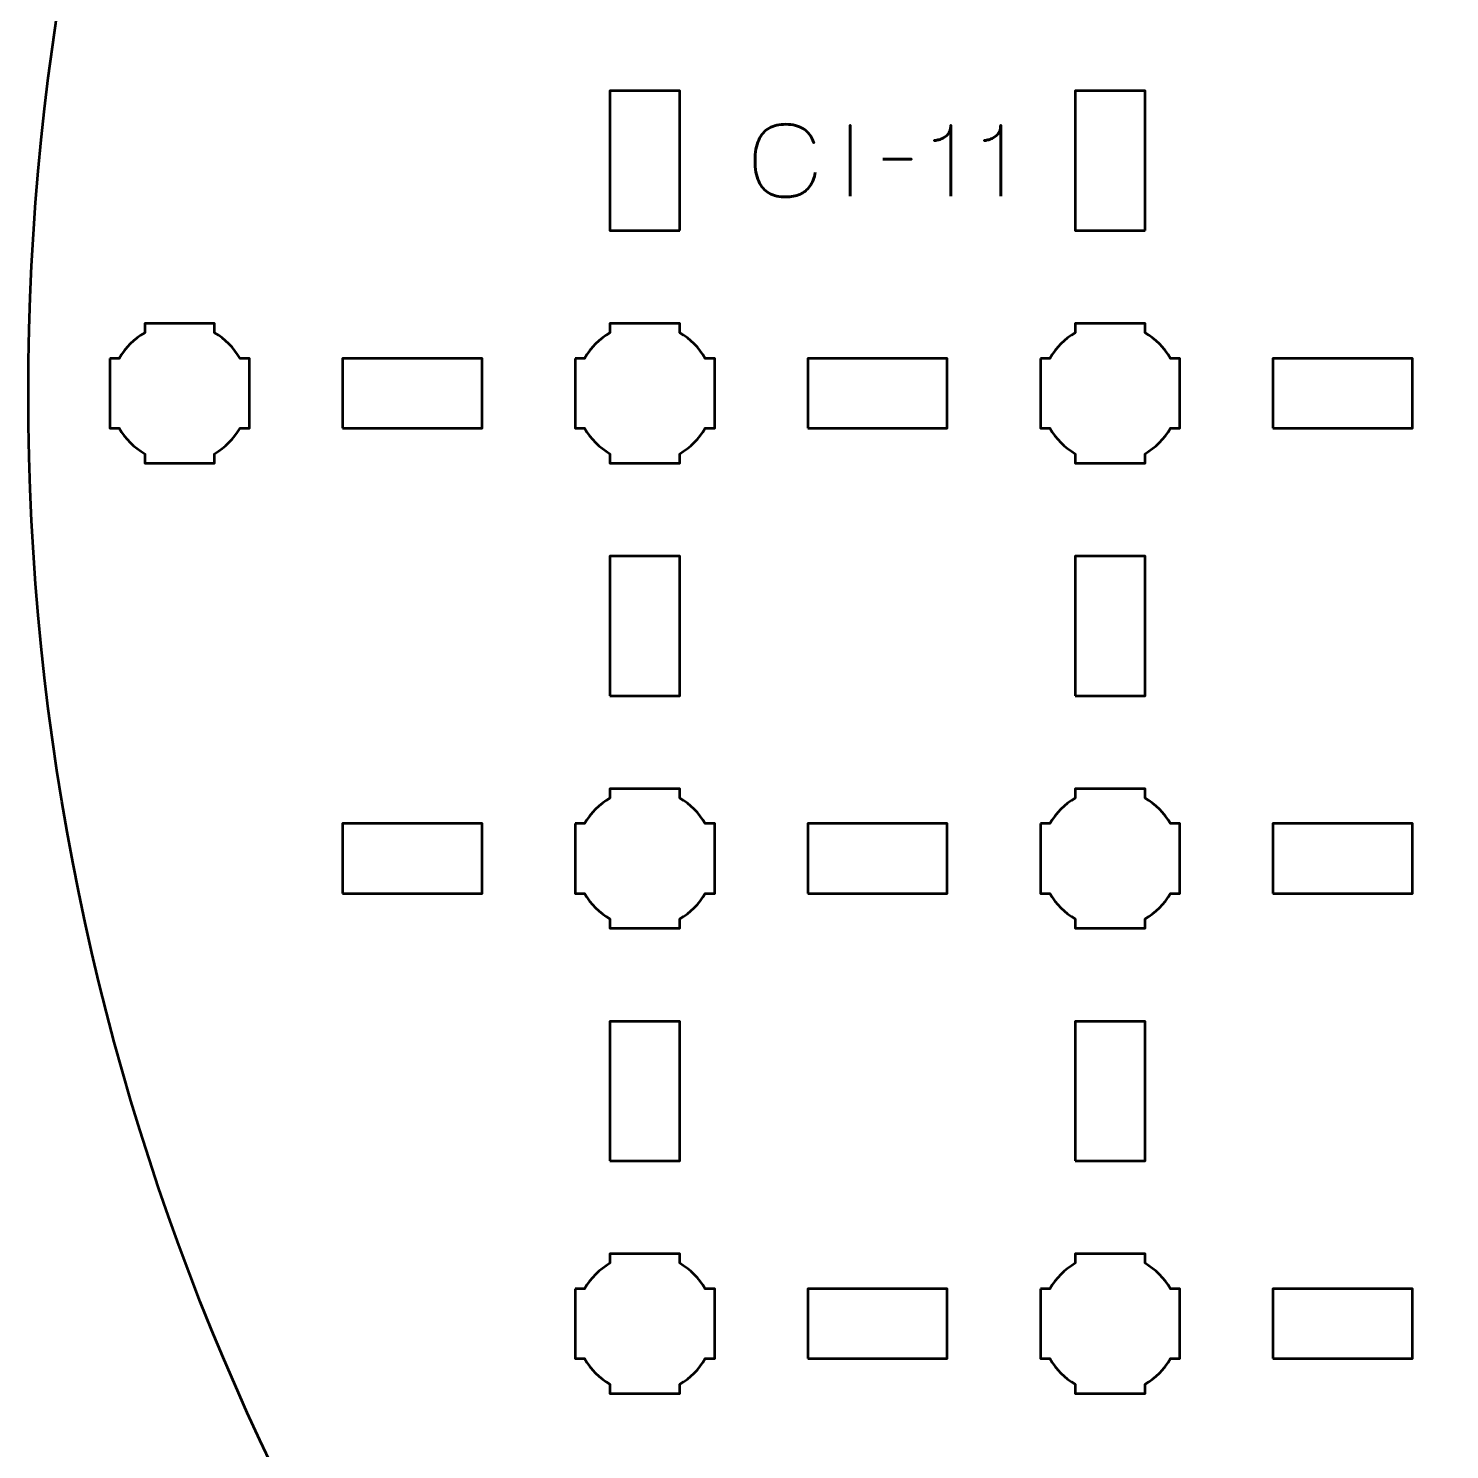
# Model space of a CAD drawing. Header units: centimetres. Extents: x -21.1 to 0.2, y -25.5 to -4.2.
# Drawn here: x -21.15 to -15.04, y -19.39 to -13.28 of the extents above; entities that cross this region are included whole.
import ezdxf

# ---------------------------------------------------------------- set-up
doc = ezdxf.new("R2010")
doc.units = ezdxf.units.CM
doc.header["$MEASUREMENT"] = 0
doc.layers.add('Layer 1', color=7, linetype='Continuous')

msp = doc.modelspace()

# ---------------------------------------------------------------- linework, layer by layer
at = {"layer": 'Layer 1', "lineweight": 53}
for points in [[(-19.8, -15), (-19.2, -15), (-19.2, -14.7), (-19.8, -14.7), (-19.8, -15)], [(-17.8, -15), (-17.2, -15), (-17.2, -14.7), (-17.8, -14.7), (-17.8, -15)], [(-15.8, -15), (-15.2, -15), (-15.2, -14.7), (-15.8, -14.7), (-15.8, -15)], [(-18.65, -16.15), (-18.35, -16.15), (-18.35, -15.55), (-18.65, -15.55), (-18.65, -16.15)], [(-16.65, -16.15), (-16.35, -16.15), (-16.35, -15.55), (-16.65, -15.55), (-16.65, -16.15)], [(-19.8, -17), (-19.2, -17), (-19.2, -16.7), (-19.8, -16.7), (-19.8, -17)], [(-17.8, -17), (-17.2, -17), (-17.2, -16.7), (-17.8, -16.7), (-17.8, -17)], [(-15.8, -17), (-15.2, -17), (-15.2, -16.7), (-15.8, -16.7), (-15.8, -17)], [(-18.65, -18.15), (-18.35, -18.15), (-18.35, -17.55), (-18.65, -17.55), (-18.65, -18.15)], [(-16.65, -18.15), (-16.35, -18.15), (-16.35, -17.55), (-16.65, -17.55), (-16.65, -18.15)], [(-17.8, -19), (-17.2, -19), (-17.2, -18.7), (-17.8, -18.7), (-17.8, -19)], [(-15.8, -19), (-15.2, -19), (-15.2, -18.7), (-15.8, -18.7), (-15.8, -19)]]:
    msp.add_lwpolyline(points, close=True, dxfattribs=at)
at = {"layer": 'Layer 1', "color": 250, "lineweight": 53}
msp.add_ellipse((-10.5, -14.85), major_axis=(0, 10.65), ratio=1, dxfattribs=at)
at = {"layer": 'Layer 1', "lineweight": 53}
for points, knots in [([(-18.35002, -14.15), (-18.35002, -14.15), (-18.65002, -14.15), (-18.65002, -14.15), (-18.65002, -14.15), (-18.65002, -14.15), (-18.65002, -13.55), (-18.65002, -13.55), (-18.65002, -13.55), (-18.65002, -13.55), (-18.35002, -13.55), (-18.35002, -13.55), (-18.35002, -13.55), (-18.35002, -13.55), (-18.35002, -14.15), (-18.35002, -14.15)], [0, 0, 0, 0, 0.25, 0.25, 0.25, 0.25, 0.5, 0.5, 0.5, 0.5, 0.75, 0.75, 0.75, 0.75, 1, 1, 1, 1]), ([(-16.35002, -14.15), (-16.35002, -14.15), (-16.65002, -14.15), (-16.65002, -14.15), (-16.65002, -14.15), (-16.65002, -14.15), (-16.65002, -13.55), (-16.65002, -13.55), (-16.65002, -13.55), (-16.65002, -13.55), (-16.35002, -13.55), (-16.35002, -13.55), (-16.35002, -13.55), (-16.35002, -13.55), (-16.35002, -14.15), (-16.35002, -14.15)], [0, 0, 0, 0, 0.25, 0.25, 0.25, 0.25, 0.5, 0.5, 0.5, 0.5, 0.75, 0.75, 0.75, 0.75, 1, 1, 1, 1]), ([(-20.8, -14.7), (-20.8, -14.7), (-20.75985, -14.7), (-20.75985, -14.7), (-20.75985, -14.7), (-20.7335, -14.65447), (-20.69553, -14.6165), (-20.65, -14.59015), (-20.65, -14.59015), (-20.65, -14.59015), (-20.65, -14.55), (-20.65, -14.55), (-20.65, -14.55), (-20.65, -14.55), (-20.5, -14.55), (-20.5, -14.55), (-20.5, -14.55), (-20.5, -14.55), (-20.35, -14.55), (-20.35, -14.55), (-20.35, -14.55), (-20.35, -14.55), (-20.35, -14.59015), (-20.35, -14.59015), (-20.35, -14.59015), (-20.30447, -14.6165), (-20.2665, -14.65447), (-20.24015, -14.7), (-20.24015, -14.7), (-20.24015, -14.7), (-20.2, -14.7), (-20.2, -14.7), (-20.2, -14.7), (-20.2, -14.7), (-20.2, -14.85), (-20.2, -14.85), (-20.2, -14.85), (-20.2, -14.85), (-20.2, -15), (-20.2, -15), (-20.2, -15), (-20.2, -15), (-20.24015, -15), (-20.24015, -15), (-20.24015, -15), (-20.2665, -15.04553), (-20.30447, -15.0835), (-20.35, -15.10985), (-20.35, -15.10985), (-20.35, -15.10985), (-20.35, -15.15), (-20.35, -15.15), (-20.35, -15.15), (-20.35, -15.15), (-20.5, -15.15), (-20.5, -15.15), (-20.5, -15.15), (-20.5, -15.15), (-20.65, -15.15), (-20.65, -15.15), (-20.65, -15.15), (-20.65, -15.15), (-20.65, -15.10985), (-20.65, -15.10985), (-20.65, -15.10985), (-20.69553, -15.0835), (-20.7335, -15.04553), (-20.75985, -15), (-20.75985, -15), (-20.75985, -15), (-20.8, -15), (-20.8, -15), (-20.8, -15), (-20.8, -15), (-20.8, -14.85), (-20.8, -14.85), (-20.8, -14.85), (-20.8, -14.85), (-20.8, -14.7), (-20.8, -14.7)], [0, 0, 0, 0, 0.05, 0.05, 0.05, 0.05, 0.1, 0.1, 0.1, 0.1, 0.15, 0.15, 0.15, 0.15, 0.2, 0.2, 0.2, 0.2, 0.25, 0.25, 0.25, 0.25, 0.3, 0.3, 0.3, 0.3, 0.35, 0.35, 0.35, 0.35, 0.4, 0.4, 0.4, 0.4, 0.45, 0.45, 0.45, 0.45, 0.5, 0.5, 0.5, 0.5, 0.55, 0.55, 0.55, 0.55, 0.6, 0.6, 0.6, 0.6, 0.65, 0.65, 0.65, 0.65, 0.7, 0.7, 0.7, 0.7, 0.75, 0.75, 0.75, 0.75, 0.8, 0.8, 0.8, 0.8, 0.85, 0.85, 0.85, 0.85, 0.9, 0.9, 0.9, 0.9, 0.95, 0.95, 0.95, 0.95, 1, 1, 1, 1]), ([(-18.8, -14.7), (-18.8, -14.7), (-18.75985, -14.7), (-18.75985, -14.7), (-18.75985, -14.7), (-18.7335, -14.65447), (-18.69553, -14.6165), (-18.65, -14.59015), (-18.65, -14.59015), (-18.65, -14.59015), (-18.65, -14.55), (-18.65, -14.55), (-18.65, -14.55), (-18.65, -14.55), (-18.5, -14.55), (-18.5, -14.55), (-18.5, -14.55), (-18.5, -14.55), (-18.35, -14.55), (-18.35, -14.55), (-18.35, -14.55), (-18.35, -14.55), (-18.35, -14.59015), (-18.35, -14.59015), (-18.35, -14.59015), (-18.30447, -14.6165), (-18.2665, -14.65447), (-18.24015, -14.7), (-18.24015, -14.7), (-18.24015, -14.7), (-18.2, -14.7), (-18.2, -14.7), (-18.2, -14.7), (-18.2, -14.7), (-18.2, -14.85), (-18.2, -14.85), (-18.2, -14.85), (-18.2, -14.85), (-18.2, -15), (-18.2, -15), (-18.2, -15), (-18.2, -15), (-18.24015, -15), (-18.24015, -15), (-18.24015, -15), (-18.2665, -15.04553), (-18.30447, -15.0835), (-18.35, -15.10985), (-18.35, -15.10985), (-18.35, -15.10985), (-18.35, -15.15), (-18.35, -15.15), (-18.35, -15.15), (-18.35, -15.15), (-18.5, -15.15), (-18.5, -15.15), (-18.5, -15.15), (-18.5, -15.15), (-18.65, -15.15), (-18.65, -15.15), (-18.65, -15.15), (-18.65, -15.15), (-18.65, -15.10985), (-18.65, -15.10985), (-18.65, -15.10985), (-18.69553, -15.0835), (-18.7335, -15.04553), (-18.75985, -15), (-18.75985, -15), (-18.75985, -15), (-18.8, -15), (-18.8, -15), (-18.8, -15), (-18.8, -15), (-18.8, -14.85), (-18.8, -14.85), (-18.8, -14.85), (-18.8, -14.85), (-18.8, -14.7), (-18.8, -14.7)], [0, 0, 0, 0, 0.05, 0.05, 0.05, 0.05, 0.1, 0.1, 0.1, 0.1, 0.15, 0.15, 0.15, 0.15, 0.2, 0.2, 0.2, 0.2, 0.25, 0.25, 0.25, 0.25, 0.3, 0.3, 0.3, 0.3, 0.35, 0.35, 0.35, 0.35, 0.4, 0.4, 0.4, 0.4, 0.45, 0.45, 0.45, 0.45, 0.5, 0.5, 0.5, 0.5, 0.55, 0.55, 0.55, 0.55, 0.6, 0.6, 0.6, 0.6, 0.65, 0.65, 0.65, 0.65, 0.7, 0.7, 0.7, 0.7, 0.75, 0.75, 0.75, 0.75, 0.8, 0.8, 0.8, 0.8, 0.85, 0.85, 0.85, 0.85, 0.9, 0.9, 0.9, 0.9, 0.95, 0.95, 0.95, 0.95, 1, 1, 1, 1]), ([(-16.8, -14.7), (-16.8, -14.7), (-16.75985, -14.7), (-16.75985, -14.7), (-16.75985, -14.7), (-16.7335, -14.65447), (-16.69553, -14.6165), (-16.65, -14.59015), (-16.65, -14.59015), (-16.65, -14.59015), (-16.65, -14.55), (-16.65, -14.55), (-16.65, -14.55), (-16.65, -14.55), (-16.5, -14.55), (-16.5, -14.55), (-16.5, -14.55), (-16.5, -14.55), (-16.35, -14.55), (-16.35, -14.55), (-16.35, -14.55), (-16.35, -14.55), (-16.35, -14.59015), (-16.35, -14.59015), (-16.35, -14.59015), (-16.30447, -14.6165), (-16.2665, -14.65447), (-16.24015, -14.7), (-16.24015, -14.7), (-16.24015, -14.7), (-16.2, -14.7), (-16.2, -14.7), (-16.2, -14.7), (-16.2, -14.7), (-16.2, -14.85), (-16.2, -14.85), (-16.2, -14.85), (-16.2, -14.85), (-16.2, -15), (-16.2, -15), (-16.2, -15), (-16.2, -15), (-16.24015, -15), (-16.24015, -15), (-16.24015, -15), (-16.2665, -15.04553), (-16.30447, -15.0835), (-16.35, -15.10985), (-16.35, -15.10985), (-16.35, -15.10985), (-16.35, -15.15), (-16.35, -15.15), (-16.35, -15.15), (-16.35, -15.15), (-16.5, -15.15), (-16.5, -15.15), (-16.5, -15.15), (-16.5, -15.15), (-16.65, -15.15), (-16.65, -15.15), (-16.65, -15.15), (-16.65, -15.15), (-16.65, -15.10985), (-16.65, -15.10985), (-16.65, -15.10985), (-16.69553, -15.0835), (-16.7335, -15.04553), (-16.75985, -15), (-16.75985, -15), (-16.75985, -15), (-16.8, -15), (-16.8, -15), (-16.8, -15), (-16.8, -15), (-16.8, -14.85), (-16.8, -14.85), (-16.8, -14.85), (-16.8, -14.85), (-16.8, -14.7), (-16.8, -14.7)], [0, 0, 0, 0, 0.05, 0.05, 0.05, 0.05, 0.1, 0.1, 0.1, 0.1, 0.15, 0.15, 0.15, 0.15, 0.2, 0.2, 0.2, 0.2, 0.25, 0.25, 0.25, 0.25, 0.3, 0.3, 0.3, 0.3, 0.35, 0.35, 0.35, 0.35, 0.4, 0.4, 0.4, 0.4, 0.45, 0.45, 0.45, 0.45, 0.5, 0.5, 0.5, 0.5, 0.55, 0.55, 0.55, 0.55, 0.6, 0.6, 0.6, 0.6, 0.65, 0.65, 0.65, 0.65, 0.7, 0.7, 0.7, 0.7, 0.75, 0.75, 0.75, 0.75, 0.8, 0.8, 0.8, 0.8, 0.85, 0.85, 0.85, 0.85, 0.9, 0.9, 0.9, 0.9, 0.95, 0.95, 0.95, 0.95, 1, 1, 1, 1]), ([(-18.8, -16.7), (-18.8, -16.7), (-18.75985, -16.7), (-18.75985, -16.7), (-18.75985, -16.7), (-18.7335, -16.65447), (-18.69553, -16.6165), (-18.65, -16.59015), (-18.65, -16.59015), (-18.65, -16.59015), (-18.65, -16.55), (-18.65, -16.55), (-18.65, -16.55), (-18.65, -16.55), (-18.5, -16.55), (-18.5, -16.55), (-18.5, -16.55), (-18.5, -16.55), (-18.35, -16.55), (-18.35, -16.55), (-18.35, -16.55), (-18.35, -16.55), (-18.35, -16.59015), (-18.35, -16.59015), (-18.35, -16.59015), (-18.30447, -16.6165), (-18.2665, -16.65447), (-18.24015, -16.7), (-18.24015, -16.7), (-18.24015, -16.7), (-18.2, -16.7), (-18.2, -16.7), (-18.2, -16.7), (-18.2, -16.7), (-18.2, -16.85), (-18.2, -16.85), (-18.2, -16.85), (-18.2, -16.85), (-18.2, -17), (-18.2, -17), (-18.2, -17), (-18.2, -17), (-18.24015, -17), (-18.24015, -17), (-18.24015, -17), (-18.2665, -17.04553), (-18.30447, -17.0835), (-18.35, -17.10985), (-18.35, -17.10985), (-18.35, -17.10985), (-18.35, -17.15), (-18.35, -17.15), (-18.35, -17.15), (-18.35, -17.15), (-18.5, -17.15), (-18.5, -17.15), (-18.5, -17.15), (-18.5, -17.15), (-18.65, -17.15), (-18.65, -17.15), (-18.65, -17.15), (-18.65, -17.15), (-18.65, -17.10985), (-18.65, -17.10985), (-18.65, -17.10985), (-18.69553, -17.0835), (-18.7335, -17.04553), (-18.75985, -17), (-18.75985, -17), (-18.75985, -17), (-18.8, -17), (-18.8, -17), (-18.8, -17), (-18.8, -17), (-18.8, -16.85), (-18.8, -16.85), (-18.8, -16.85), (-18.8, -16.85), (-18.8, -16.7), (-18.8, -16.7)], [0, 0, 0, 0, 0.05, 0.05, 0.05, 0.05, 0.1, 0.1, 0.1, 0.1, 0.15, 0.15, 0.15, 0.15, 0.2, 0.2, 0.2, 0.2, 0.25, 0.25, 0.25, 0.25, 0.3, 0.3, 0.3, 0.3, 0.35, 0.35, 0.35, 0.35, 0.4, 0.4, 0.4, 0.4, 0.45, 0.45, 0.45, 0.45, 0.5, 0.5, 0.5, 0.5, 0.55, 0.55, 0.55, 0.55, 0.6, 0.6, 0.6, 0.6, 0.65, 0.65, 0.65, 0.65, 0.7, 0.7, 0.7, 0.7, 0.75, 0.75, 0.75, 0.75, 0.8, 0.8, 0.8, 0.8, 0.85, 0.85, 0.85, 0.85, 0.9, 0.9, 0.9, 0.9, 0.95, 0.95, 0.95, 0.95, 1, 1, 1, 1]), ([(-16.8, -16.7), (-16.8, -16.7), (-16.75985, -16.7), (-16.75985, -16.7), (-16.75985, -16.7), (-16.7335, -16.65447), (-16.69553, -16.6165), (-16.65, -16.59015), (-16.65, -16.59015), (-16.65, -16.59015), (-16.65, -16.55), (-16.65, -16.55), (-16.65, -16.55), (-16.65, -16.55), (-16.5, -16.55), (-16.5, -16.55), (-16.5, -16.55), (-16.5, -16.55), (-16.35, -16.55), (-16.35, -16.55), (-16.35, -16.55), (-16.35, -16.55), (-16.35, -16.59015), (-16.35, -16.59015), (-16.35, -16.59015), (-16.30447, -16.6165), (-16.2665, -16.65447), (-16.24015, -16.7), (-16.24015, -16.7), (-16.24015, -16.7), (-16.2, -16.7), (-16.2, -16.7), (-16.2, -16.7), (-16.2, -16.7), (-16.2, -16.85), (-16.2, -16.85), (-16.2, -16.85), (-16.2, -16.85), (-16.2, -17), (-16.2, -17), (-16.2, -17), (-16.2, -17), (-16.24015, -17), (-16.24015, -17), (-16.24015, -17), (-16.2665, -17.04553), (-16.30447, -17.0835), (-16.35, -17.10985), (-16.35, -17.10985), (-16.35, -17.10985), (-16.35, -17.15), (-16.35, -17.15), (-16.35, -17.15), (-16.35, -17.15), (-16.5, -17.15), (-16.5, -17.15), (-16.5, -17.15), (-16.5, -17.15), (-16.65, -17.15), (-16.65, -17.15), (-16.65, -17.15), (-16.65, -17.15), (-16.65, -17.10985), (-16.65, -17.10985), (-16.65, -17.10985), (-16.69553, -17.0835), (-16.7335, -17.04553), (-16.75985, -17), (-16.75985, -17), (-16.75985, -17), (-16.8, -17), (-16.8, -17), (-16.8, -17), (-16.8, -17), (-16.8, -16.85), (-16.8, -16.85), (-16.8, -16.85), (-16.8, -16.85), (-16.8, -16.7), (-16.8, -16.7)], [0, 0, 0, 0, 0.05, 0.05, 0.05, 0.05, 0.1, 0.1, 0.1, 0.1, 0.15, 0.15, 0.15, 0.15, 0.2, 0.2, 0.2, 0.2, 0.25, 0.25, 0.25, 0.25, 0.3, 0.3, 0.3, 0.3, 0.35, 0.35, 0.35, 0.35, 0.4, 0.4, 0.4, 0.4, 0.45, 0.45, 0.45, 0.45, 0.5, 0.5, 0.5, 0.5, 0.55, 0.55, 0.55, 0.55, 0.6, 0.6, 0.6, 0.6, 0.65, 0.65, 0.65, 0.65, 0.7, 0.7, 0.7, 0.7, 0.75, 0.75, 0.75, 0.75, 0.8, 0.8, 0.8, 0.8, 0.85, 0.85, 0.85, 0.85, 0.9, 0.9, 0.9, 0.9, 0.95, 0.95, 0.95, 0.95, 1, 1, 1, 1]), ([(-18.8, -18.7), (-18.8, -18.7), (-18.75985, -18.7), (-18.75985, -18.7), (-18.75985, -18.7), (-18.7335, -18.65447), (-18.69553, -18.6165), (-18.65, -18.59015), (-18.65, -18.59015), (-18.65, -18.59015), (-18.65, -18.55), (-18.65, -18.55), (-18.65, -18.55), (-18.65, -18.55), (-18.5, -18.55), (-18.5, -18.55), (-18.5, -18.55), (-18.5, -18.55), (-18.35, -18.55), (-18.35, -18.55), (-18.35, -18.55), (-18.35, -18.55), (-18.35, -18.59015), (-18.35, -18.59015), (-18.35, -18.59015), (-18.30447, -18.6165), (-18.2665, -18.65447), (-18.24015, -18.7), (-18.24015, -18.7), (-18.24015, -18.7), (-18.2, -18.7), (-18.2, -18.7), (-18.2, -18.7), (-18.2, -18.7), (-18.2, -18.85), (-18.2, -18.85), (-18.2, -18.85), (-18.2, -18.85), (-18.2, -19), (-18.2, -19), (-18.2, -19), (-18.2, -19), (-18.24015, -19), (-18.24015, -19), (-18.24015, -19), (-18.2665, -19.04553), (-18.30447, -19.0835), (-18.35, -19.10985), (-18.35, -19.10985), (-18.35, -19.10985), (-18.35, -19.15), (-18.35, -19.15), (-18.35, -19.15), (-18.35, -19.15), (-18.5, -19.15), (-18.5, -19.15), (-18.5, -19.15), (-18.5, -19.15), (-18.65, -19.15), (-18.65, -19.15), (-18.65, -19.15), (-18.65, -19.15), (-18.65, -19.10985), (-18.65, -19.10985), (-18.65, -19.10985), (-18.69553, -19.0835), (-18.7335, -19.04553), (-18.75985, -19), (-18.75985, -19), (-18.75985, -19), (-18.8, -19), (-18.8, -19), (-18.8, -19), (-18.8, -19), (-18.8, -18.85), (-18.8, -18.85), (-18.8, -18.85), (-18.8, -18.85), (-18.8, -18.7), (-18.8, -18.7)], [0, 0, 0, 0, 0.05, 0.05, 0.05, 0.05, 0.1, 0.1, 0.1, 0.1, 0.15, 0.15, 0.15, 0.15, 0.2, 0.2, 0.2, 0.2, 0.25, 0.25, 0.25, 0.25, 0.3, 0.3, 0.3, 0.3, 0.35, 0.35, 0.35, 0.35, 0.4, 0.4, 0.4, 0.4, 0.45, 0.45, 0.45, 0.45, 0.5, 0.5, 0.5, 0.5, 0.55, 0.55, 0.55, 0.55, 0.6, 0.6, 0.6, 0.6, 0.65, 0.65, 0.65, 0.65, 0.7, 0.7, 0.7, 0.7, 0.75, 0.75, 0.75, 0.75, 0.8, 0.8, 0.8, 0.8, 0.85, 0.85, 0.85, 0.85, 0.9, 0.9, 0.9, 0.9, 0.95, 0.95, 0.95, 0.95, 1, 1, 1, 1]), ([(-16.8, -18.7), (-16.8, -18.7), (-16.75985, -18.7), (-16.75985, -18.7), (-16.75985, -18.7), (-16.7335, -18.65447), (-16.69553, -18.6165), (-16.65, -18.59015), (-16.65, -18.59015), (-16.65, -18.59015), (-16.65, -18.55), (-16.65, -18.55), (-16.65, -18.55), (-16.65, -18.55), (-16.5, -18.55), (-16.5, -18.55), (-16.5, -18.55), (-16.5, -18.55), (-16.35, -18.55), (-16.35, -18.55), (-16.35, -18.55), (-16.35, -18.55), (-16.35, -18.59015), (-16.35, -18.59015), (-16.35, -18.59015), (-16.30447, -18.6165), (-16.2665, -18.65447), (-16.24015, -18.7), (-16.24015, -18.7), (-16.24015, -18.7), (-16.2, -18.7), (-16.2, -18.7), (-16.2, -18.7), (-16.2, -18.7), (-16.2, -18.85), (-16.2, -18.85), (-16.2, -18.85), (-16.2, -18.85), (-16.2, -19), (-16.2, -19), (-16.2, -19), (-16.2, -19), (-16.24015, -19), (-16.24015, -19), (-16.24015, -19), (-16.2665, -19.04553), (-16.30447, -19.0835), (-16.35, -19.10985), (-16.35, -19.10985), (-16.35, -19.10985), (-16.35, -19.15), (-16.35, -19.15), (-16.35, -19.15), (-16.35, -19.15), (-16.5, -19.15), (-16.5, -19.15), (-16.5, -19.15), (-16.5, -19.15), (-16.65, -19.15), (-16.65, -19.15), (-16.65, -19.15), (-16.65, -19.15), (-16.65, -19.10985), (-16.65, -19.10985), (-16.65, -19.10985), (-16.69553, -19.0835), (-16.7335, -19.04553), (-16.75985, -19), (-16.75985, -19), (-16.75985, -19), (-16.8, -19), (-16.8, -19), (-16.8, -19), (-16.8, -19), (-16.8, -18.85), (-16.8, -18.85), (-16.8, -18.85), (-16.8, -18.85), (-16.8, -18.7), (-16.8, -18.7)], [0, 0, 0, 0, 0.05, 0.05, 0.05, 0.05, 0.1, 0.1, 0.1, 0.1, 0.15, 0.15, 0.15, 0.15, 0.2, 0.2, 0.2, 0.2, 0.25, 0.25, 0.25, 0.25, 0.3, 0.3, 0.3, 0.3, 0.35, 0.35, 0.35, 0.35, 0.4, 0.4, 0.4, 0.4, 0.45, 0.45, 0.45, 0.45, 0.5, 0.5, 0.5, 0.5, 0.55, 0.55, 0.55, 0.55, 0.6, 0.6, 0.6, 0.6, 0.65, 0.65, 0.65, 0.65, 0.7, 0.7, 0.7, 0.7, 0.75, 0.75, 0.75, 0.75, 0.8, 0.8, 0.8, 0.8, 0.85, 0.85, 0.85, 0.85, 0.9, 0.9, 0.9, 0.9, 0.95, 0.95, 0.95, 0.95, 1, 1, 1, 1])]:
    msp.add_open_spline(points, degree=3, knots=knots, dxfattribs=at)
at = {"layer": 'Layer 1', "color": 5, "lineweight": 53}
for points, knots in [([(-17.76731, -13.90037), (-17.77183, -13.92457), (-17.77973, -13.94453), (-17.7908, -13.9602), (-17.7908, -13.9602), (-17.80195, -13.97579), (-17.8162, -13.98736), (-17.83356, -13.99491), (-17.83356, -13.99491), (-17.85084, -14.00246), (-17.87116, -14.00627), (-17.89431, -14.0062), (-17.89431, -14.0062), (-17.92246, -14.00627), (-17.94637, -14.00083), (-17.96599, -13.98976), (-17.96599, -13.98976), (-17.9856, -13.97875), (-18.00056, -13.96175), (-18.01086, -13.93868), (-18.01086, -13.93868), (-18.02116, -13.91561), (-18.02631, -13.88604), (-18.02638, -13.84999), (-18.02638, -13.84999), (-18.02631, -13.81408), (-18.02116, -13.78459), (-18.01086, -13.76152), (-18.01086, -13.76152), (-18.00056, -13.73845), (-17.9856, -13.72137), (-17.96599, -13.7103), (-17.96599, -13.7103), (-17.94637, -13.69922), (-17.92246, -13.69372), (-17.89431, -13.69379), (-17.89431, -13.69379), (-17.86418, -13.69372), (-17.83892, -13.70014), (-17.8186, -13.71305), (-17.8186, -13.71305), (-17.79835, -13.72596), (-17.78347, -13.74593), (-17.77408, -13.77295), (-17.77408, -13.77295), (-17.78347, -13.74593), (-17.79835, -13.72596), (-17.8186, -13.71305), (-17.8186, -13.71305), (-17.83892, -13.70014), (-17.86418, -13.69372), (-17.89431, -13.69379), (-17.89431, -13.69379), (-17.92246, -13.69372), (-17.94637, -13.69922), (-17.96599, -13.7103), (-17.96599, -13.7103), (-17.9856, -13.72137), (-18.00056, -13.73845), (-18.01086, -13.76152), (-18.01086, -13.76152), (-18.02116, -13.78459), (-18.02631, -13.81408), (-18.02638, -13.84999), (-18.02638, -13.84999), (-18.02631, -13.88604), (-18.02116, -13.91561), (-18.01086, -13.93868), (-18.01086, -13.93868), (-18.00056, -13.96175), (-17.9856, -13.97875), (-17.96599, -13.98976), (-17.96599, -13.98976), (-17.94637, -14.00083), (-17.92246, -14.00627), (-17.89431, -14.0062), (-17.89431, -14.0062), (-17.87116, -14.00627), (-17.85084, -14.00246), (-17.83356, -13.99491), (-17.83356, -13.99491), (-17.8162, -13.98736), (-17.80195, -13.97579), (-17.7908, -13.9602), (-17.7908, -13.9602), (-17.77973, -13.94453), (-17.77183, -13.92457), (-17.76731, -13.90037)], [0, 0, 0, 0, 0.0454545, 0.0454545, 0.0454545, 0.0454545, 0.0909091, 0.0909091, 0.0909091, 0.0909091, 0.1363636, 0.1363636, 0.1363636, 0.1363636, 0.1818182, 0.1818182, 0.1818182, 0.1818182, 0.2272727, 0.2272727, 0.2272727, 0.2272727, 0.2727273, 0.2727273, 0.2727273, 0.2727273, 0.3181818, 0.3181818, 0.3181818, 0.3181818, 0.3636364, 0.3636364, 0.3636364, 0.3636364, 0.4090909, 0.4090909, 0.4090909, 0.4090909, 0.4545455, 0.4545455, 0.4545455, 0.4545455, 0.5, 0.5, 0.5, 0.5, 0.5454545, 0.5454545, 0.5454545, 0.5454545, 0.5909091, 0.5909091, 0.5909091, 0.5909091, 0.6363636, 0.6363636, 0.6363636, 0.6363636, 0.6818182, 0.6818182, 0.6818182, 0.6818182, 0.7272727, 0.7272727, 0.7272727, 0.7272727, 0.7727273, 0.7727273, 0.7727273, 0.7727273, 0.8181818, 0.8181818, 0.8181818, 0.8181818, 0.8636364, 0.8636364, 0.8636364, 0.8636364, 0.9090909, 0.9090909, 0.9090909, 0.9090909, 0.9545455, 0.9545455, 0.9545455, 0.9545455, 1, 1, 1, 1]), ([(-17.61745, -14.00281), (-17.61745, -14.00281), (-17.61745, -13.6976), (-17.61745, -13.6976), (-17.61745, -13.6976), (-17.61745, -13.6976), (-17.61745, -14.00281), (-17.61745, -14.00281)], [0, 0, 0, 0, 0.5, 0.5, 0.5, 0.5, 1, 1, 1, 1]), ([(-17.1844, -14.00281), (-17.1844, -14.00281), (-17.1844, -13.6976), (-17.1844, -13.6976), (-17.1844, -13.6976), (-17.18447, -13.70797), (-17.1863, -13.71686), (-17.18983, -13.72427), (-17.18983, -13.72427), (-17.19329, -13.73174), (-17.19787, -13.73788), (-17.20352, -13.74282), (-17.20352, -13.74282), (-17.20916, -13.74776), (-17.21523, -13.75171), (-17.22172, -13.75467), (-17.22172, -13.75467), (-17.22821, -13.75757), (-17.23449, -13.75975), (-17.24056, -13.76109), (-17.24056, -13.76109), (-17.2467, -13.76251), (-17.25192, -13.76335), (-17.25636, -13.76363), (-17.25636, -13.76363), (-17.25192, -13.76335), (-17.2467, -13.76251), (-17.24056, -13.76109), (-17.24056, -13.76109), (-17.23449, -13.75975), (-17.22821, -13.75757), (-17.22172, -13.75467), (-17.22172, -13.75467), (-17.21523, -13.75171), (-17.20916, -13.74776), (-17.20352, -13.74282), (-17.20352, -13.74282), (-17.19787, -13.73788), (-17.19329, -13.73174), (-17.18983, -13.72427), (-17.18983, -13.72427), (-17.1863, -13.71686), (-17.18447, -13.70797), (-17.1844, -13.6976), (-17.1844, -13.6976), (-17.1844, -13.6976), (-17.1844, -14.00281), (-17.1844, -14.00281)], [0, 0, 0, 0, 0.0833333, 0.0833333, 0.0833333, 0.0833333, 0.1666667, 0.1666667, 0.1666667, 0.1666667, 0.25, 0.25, 0.25, 0.25, 0.3333333, 0.3333333, 0.3333333, 0.3333333, 0.4166667, 0.4166667, 0.4166667, 0.4166667, 0.5, 0.5, 0.5, 0.5, 0.5833333, 0.5833333, 0.5833333, 0.5833333, 0.6666667, 0.6666667, 0.6666667, 0.6666667, 0.75, 0.75, 0.75, 0.75, 0.8333333, 0.8333333, 0.8333333, 0.8333333, 0.9166667, 0.9166667, 0.9166667, 0.9166667, 1, 1, 1, 1]), ([(-16.9702, -14.00281), (-16.9702, -14.00281), (-16.9702, -13.6976), (-16.9702, -13.6976), (-16.9702, -13.6976), (-16.97027, -13.70797), (-16.9721, -13.71686), (-16.97563, -13.72427), (-16.97563, -13.72427), (-16.97909, -13.73174), (-16.98367, -13.73788), (-16.98932, -13.74282), (-16.98932, -13.74282), (-16.99496, -13.74776), (-17.00103, -13.75171), (-17.00752, -13.75467), (-17.00752, -13.75467), (-17.01401, -13.75757), (-17.02029, -13.75975), (-17.02636, -13.76109), (-17.02636, -13.76109), (-17.0325, -13.76251), (-17.03772, -13.76335), (-17.04216, -13.76363), (-17.04216, -13.76363), (-17.03772, -13.76335), (-17.0325, -13.76251), (-17.02636, -13.76109), (-17.02636, -13.76109), (-17.02029, -13.75975), (-17.01401, -13.75757), (-17.00752, -13.75467), (-17.00752, -13.75467), (-17.00103, -13.75171), (-16.99496, -13.74776), (-16.98932, -13.74282), (-16.98932, -13.74282), (-16.98367, -13.73788), (-16.97909, -13.73174), (-16.97563, -13.72427), (-16.97563, -13.72427), (-16.9721, -13.71686), (-16.97027, -13.70797), (-16.9702, -13.6976), (-16.9702, -13.6976), (-16.9702, -13.6976), (-16.9702, -14.00281), (-16.9702, -14.00281)], [0, 0, 0, 0, 0.0833333, 0.0833333, 0.0833333, 0.0833333, 0.1666667, 0.1666667, 0.1666667, 0.1666667, 0.25, 0.25, 0.25, 0.25, 0.3333333, 0.3333333, 0.3333333, 0.3333333, 0.4166667, 0.4166667, 0.4166667, 0.4166667, 0.5, 0.5, 0.5, 0.5, 0.5833333, 0.5833333, 0.5833333, 0.5833333, 0.6666667, 0.6666667, 0.6666667, 0.6666667, 0.75, 0.75, 0.75, 0.75, 0.8333333, 0.8333333, 0.8333333, 0.8333333, 0.9166667, 0.9166667, 0.9166667, 0.9166667, 1, 1, 1, 1]), ([(-17.47649, -13.84322), (-17.47649, -13.84322), (-17.35331, -13.84322), (-17.35331, -13.84322), (-17.35331, -13.84322), (-17.35331, -13.84322), (-17.47649, -13.84322), (-17.47649, -13.84322)], [0, 0, 0, 0, 0.5, 0.5, 0.5, 0.5, 1, 1, 1, 1])]:
    msp.add_open_spline(points, degree=3, knots=knots, dxfattribs=at)

doc.saveas('drawing.dxf')
